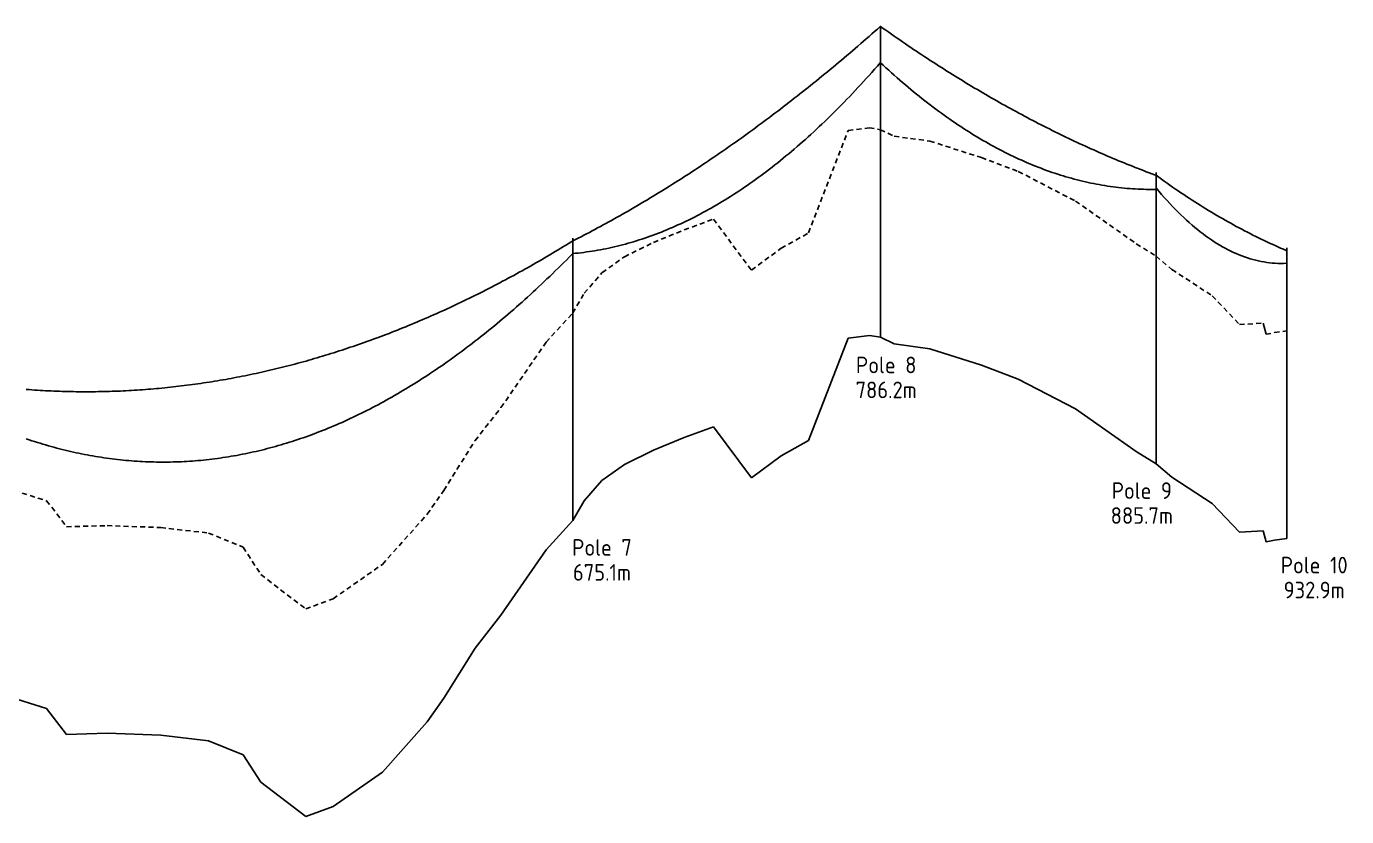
# Model space of a CAD drawing. Header units: metres. Extents: x 240179 to 248264, y 6282606 to 6287315.
# Drawn here: x 247786.9 to 248263.6, y 6285251.6 to 6285537 of the extents above; entities that cross this region are included whole.
import ezdxf
from ezdxf.enums import TextEntityAlignment as Align

# ---------------------------------------------------------------- set-up
doc = ezdxf.new("R2010")
doc.units = ezdxf.units.M
doc.linetypes.add('Dash', pattern=[5, 3, -2])
doc.layers.add('_User Miscellaneous1', color=7, linetype='Continuous')
doc.styles.add('ISOCP', font='isocp.shx', dxfattribs={"height": 1.75})

msp = doc.modelspace()

# ---------------------------------------------------------------- linework, layer by layer
at = {"layer": '_User Miscellaneous1'}
for p, q in [((248095.25, 6285530.66), (248095.25, 6285536.96)), ((248095.25, 6285530.66), (248095.25, 6285536.96)), ((248095.25, 6285424.66), (248095.25, 6285530.66)), ((248194.75, 6285378.96), (248194.75, 6285484.18)), ((247984.15, 6285358.46), (247984.15, 6285460.46)), ((248241.95, 6285351.95), (248241.95, 6285456.95)), ((248069.28, 6285387.36), (248083.62, 6285424.36)), ((248083.62, 6285424.36), (248091.26, 6285425.36)), ((248091.26, 6285425.36), (248095.27, 6285424.66)), ((248095.27, 6285424.66), (248100.22, 6285422.26)), ((248100.22, 6285422.26), (248113.07, 6285420.56)), ((248113.07, 6285420.56), (248131.69, 6285414.56)), ((248131.69, 6285414.56), (248145.03, 6285409.56)), ((248145.03, 6285409.56), (248165.7, 6285398.86)), ((248165.7, 6285398.86), (248187.64, 6285383.46)), ((248013.3, 6285383.96), (248024.41, 6285388.46)), ((248024.41, 6285388.46), (248034.97, 6285392.36)), ((248034.97, 6285392.36), (248048.64, 6285373.96)), ((248002.81, 6285378.76), (248013.3, 6285383.96)), ((248059.46, 6285381.86), (248069.28, 6285387.36)), ((248187.64, 6285383.46), (248194.76, 6285378.96)), ((247994.72, 6285372.96), (248002.81, 6285378.76)), ((248048.64, 6285373.96), (248059.46, 6285381.86)), ((248194.76, 6285378.96), (248200.52, 6285374.16)), ((248200.52, 6285374.16), (248215.06, 6285364.66)), ((247988.32, 6285365.56), (247994.72, 6285372.96)), ((247984.15, 6285358.46), (247988.32, 6285365.56)), ((248215.06, 6285364.66), (248224.91, 6285354.26)), ((247974.51, 6285347.86), (247984.15, 6285358.46)), ((248224.91, 6285354.26), (248233.39, 6285354.76)), ((248233.39, 6285354.76), (248234.47, 6285350.76)), ((248234.47, 6285350.76), (248237.57, 6285351.36)), ((248237.57, 6285351.36), (248241.99, 6285351.96)), ((247958.25, 6285324.26), (247974.51, 6285347.86)), ((247948.88, 6285312.36), (247958.25, 6285324.26)), ((247937.58, 6285294.36), (247948.88, 6285312.36)), ((247779.6, 6285295.16), (247794.2, 6285290.66)), ((247931.62, 6285285.76), (247937.58, 6285294.36)), ((247794.2, 6285290.66), (247801.4, 6285281.26)), ((247915.43, 6285267.66), (247931.62, 6285285.76)), ((247801.4, 6285281.26), (247816.01, 6285281.66)), ((247816.01, 6285281.66), (247835.4, 6285280.96)), ((247835.4, 6285280.96), (247852.7, 6285278.96)), ((247852.7, 6285278.96), (247865.17, 6285273.86)), ((247865.17, 6285273.86), (247871.56, 6285263.96)), ((247897.67, 6285255.26), (247915.43, 6285267.66)), ((247871.56, 6285263.96), (247887.73, 6285251.56)), ((247887.73, 6285251.56), (247897.67, 6285255.26))]:
    msp.add_line(p, q, dxfattribs=at)
at = {"layer": '_User Miscellaneous1', "linetype": 'Dash', "ltscale": 0.6}
for p, q in [((248069.28, 6285462.36), (248083.62, 6285499.36)), ((248083.62, 6285499.36), (248091.26, 6285500.36)), ((248091.26, 6285500.36), (248095.27, 6285499.66)), ((248095.27, 6285499.66), (248100.22, 6285497.26)), ((248100.22, 6285497.26), (248113.07, 6285495.56)), ((248113.07, 6285495.56), (248131.69, 6285489.56)), ((248131.69, 6285489.56), (248145.03, 6285484.56)), ((248145.03, 6285484.56), (248165.7, 6285473.86)), ((248165.7, 6285473.86), (248187.64, 6285458.46)), ((248024.41, 6285463.46), (248034.97, 6285467.36)), ((248034.97, 6285467.36), (248048.64, 6285448.96)), ((248013.3, 6285458.96), (248024.41, 6285463.46)), ((248059.46, 6285456.86), (248069.28, 6285462.36)), ((248002.81, 6285453.76), (248013.3, 6285458.96)), ((248048.64, 6285448.96), (248059.46, 6285456.86)), ((248187.64, 6285458.46), (248194.76, 6285453.96)), ((247994.72, 6285447.96), (248002.81, 6285453.76)), ((248194.76, 6285453.96), (248200.52, 6285449.16)), ((247988.32, 6285440.56), (247994.72, 6285447.96)), ((248200.52, 6285449.16), (248215.06, 6285439.66)), ((247984.15, 6285433.46), (247988.32, 6285440.56)), ((248215.06, 6285439.66), (248224.91, 6285429.26)), ((247974.51, 6285422.86), (247984.15, 6285433.46)), ((248224.91, 6285429.26), (248233.39, 6285429.76)), ((248234.47, 6285425.76), (248237.57, 6285426.36)), ((248237.57, 6285426.36), (248241.99, 6285426.96)), ((247958.25, 6285399.26), (247974.51, 6285422.86)), ((247948.88, 6285387.36), (247958.25, 6285399.26)), ((247937.58, 6285369.36), (247948.88, 6285387.36)), ((247779.6, 6285370.16), (247794.2, 6285365.66)), ((247931.62, 6285360.76), (247937.58, 6285369.36)), ((247794.2, 6285365.66), (247801.4, 6285356.26)), ((247915.43, 6285342.66), (247931.62, 6285360.76)), ((247801.4, 6285356.26), (247816.01, 6285356.66)), ((247816.01, 6285356.66), (247835.4, 6285355.96)), ((247835.4, 6285355.96), (247852.7, 6285353.96)), ((247852.7, 6285353.96), (247865.17, 6285348.86)), ((247865.17, 6285348.86), (247871.56, 6285338.96)), ((247897.67, 6285330.26), (247915.43, 6285342.66)), ((247871.56, 6285338.96), (247887.73, 6285326.56)), ((247887.73, 6285326.56), (247897.67, 6285330.26))]:
    msp.add_line(p, q, dxfattribs=at)
at = {"layer": '_User Miscellaneous1', "ltscale": 0.6}
msp.add_line((248233.39, 6285429.76), (248234.47, 6285425.76), dxfattribs=at)
at = {"layer": '_User Miscellaneous1'}
for points in [[(247984.15, 6285459.46), (247985.15, 6285459.97), (247986.15, 6285460.48), (247987.15, 6285460.99), (247988.15, 6285461.51), (247989.15, 6285462.03), (247990.15, 6285462.56), (247991.15, 6285463.09), (247992.15, 6285463.62), (247993.15, 6285464.16), (247994.15, 6285464.69), (247995.15, 6285465.24), (247996.15, 6285465.78), (247997.15, 6285466.33), (247998.15, 6285466.88), (247999.15, 6285467.44), (248000.15, 6285468), (248001.15, 6285468.56), (248002.15, 6285469.13), (248003.15, 6285469.7), (248004.15, 6285470.27), (248005.15, 6285470.85), (248006.15, 6285471.43), (248007.15, 6285472.02), (248008.15, 6285472.6), (248009.15, 6285473.19), (248010.15, 6285473.79), (248011.15, 6285474.38), (248012.15, 6285474.99), (248013.15, 6285475.59), (248014.15, 6285476.2), (248015.15, 6285476.81), (248016.15, 6285477.42), (248017.15, 6285478.04), (248018.15, 6285478.66), (248019.15, 6285479.29), (248020.15, 6285479.92), (248021.15, 6285480.55), (248022.15, 6285481.19), (248023.15, 6285481.82), (248024.15, 6285482.47), (248025.15, 6285483.11), (248026.15, 6285483.76), (248027.15, 6285484.41), (248028.15, 6285485.07), (248029.15, 6285485.73), (248030.15, 6285486.39), (248031.15, 6285487.06), (248032.15, 6285487.73), (248033.15, 6285488.4), (248034.15, 6285489.08), (248035.15, 6285489.76), (248036.15, 6285490.44), (248037.15, 6285491.13), (248038.15, 6285491.82), (248039.15, 6285492.51), (248040.15, 6285493.21), (248041.15, 6285493.91), (248042.15, 6285494.62), (248043.15, 6285495.32), (248044.15, 6285496.04), (248045.15, 6285496.75), (248046.15, 6285497.47), (248047.15, 6285498.19), (248048.15, 6285498.91), (248049.15, 6285499.64), (248050.15, 6285500.37), (248051.15, 6285501.11), (248052.15, 6285501.85), (248053.15, 6285502.59), (248054.15, 6285503.34), (248055.15, 6285504.09), (248056.15, 6285504.84), (248057.15, 6285505.59), (248058.15, 6285506.35), (248059.15, 6285507.12), (248060.15, 6285507.88), (248061.15, 6285508.65), (248062.15, 6285509.43), (248063.15, 6285510.2), (248064.15, 6285510.98), (248065.15, 6285511.77), (248066.15, 6285512.55), (248067.15, 6285513.34), (248068.15, 6285514.14), (248069.15, 6285514.93), (248070.15, 6285515.73), (248071.15, 6285516.54), (248072.15, 6285517.35), (248073.15, 6285518.16), (248074.15, 6285518.97), (248075.15, 6285519.79), (248076.15, 6285520.61), (248077.15, 6285521.44), (248078.15, 6285522.26), (248079.15, 6285523.1), (248080.15, 6285523.93), (248081.15, 6285524.77), (248082.15, 6285525.61), (248083.15, 6285526.46), (248084.15, 6285527.31), (248085.15, 6285528.16), (248086.15, 6285529.01), (248087.15, 6285529.87), (248088.15, 6285530.74), (248089.15, 6285531.6), (248090.15, 6285532.47), (248091.15, 6285533.35), (248092.15, 6285534.22), (248093.15, 6285535.1), (248094.15, 6285535.99), (248095.15, 6285536.87), (248095.25, 6285536.96)], [(248095.25, 6285536.96), (248096.25, 6285536.25), (248097.25, 6285535.54), (248098.25, 6285534.84), (248099.25, 6285534.14), (248100.25, 6285533.44), (248101.25, 6285532.74), (248102.25, 6285532.05), (248103.25, 6285531.36), (248104.25, 6285530.68), (248105.25, 6285530), (248106.25, 6285529.32), (248107.25, 6285528.65), (248108.25, 6285527.98), (248109.25, 6285527.31), (248110.25, 6285526.65), (248111.25, 6285525.99), (248112.25, 6285525.33), (248113.25, 6285524.68), (248114.25, 6285524.03), (248115.25, 6285523.39), (248116.25, 6285522.74), (248117.25, 6285522.1), (248118.25, 6285521.47), (248119.25, 6285520.84), (248120.25, 6285520.21), (248121.25, 6285519.58), (248122.25, 6285518.96), (248123.25, 6285518.34), (248124.25, 6285517.73), (248125.25, 6285517.12), (248126.25, 6285516.51), (248127.25, 6285515.91), (248128.25, 6285515.31), (248129.25, 6285514.71), (248130.25, 6285514.12), (248131.25, 6285513.53), (248132.25, 6285512.94), (248133.25, 6285512.36), (248134.25, 6285511.78), (248135.25, 6285511.2), (248136.25, 6285510.63), (248137.25, 6285510.06), (248138.25, 6285509.49), (248139.25, 6285508.93), (248140.25, 6285508.37), (248141.25, 6285507.82), (248142.25, 6285507.27), (248143.25, 6285506.72), (248144.25, 6285506.17), (248145.25, 6285505.63), (248146.25, 6285505.09), (248147.25, 6285504.56), (248148.25, 6285504.03), (248149.25, 6285503.5), (248150.25, 6285502.98), (248151.25, 6285502.46), (248152.25, 6285501.94), (248153.25, 6285501.43), (248154.25, 6285500.92), (248155.25, 6285500.41), (248156.25, 6285499.91), (248157.25, 6285499.41), (248158.25, 6285498.91), (248159.25, 6285498.42), (248160.25, 6285497.93), (248161.25, 6285497.44), (248162.25, 6285496.96), (248163.25, 6285496.48), (248164.25, 6285496.01), (248165.25, 6285495.54), (248166.25, 6285495.07), (248167.25, 6285494.6), (248168.25, 6285494.14), (248169.25, 6285493.68), (248170.25, 6285493.23), (248171.25, 6285492.78), (248172.25, 6285492.33), (248173.25, 6285491.89), (248174.25, 6285491.45), (248175.25, 6285491.01), (248176.25, 6285490.58), (248177.25, 6285490.15), (248178.25, 6285489.72), (248179.25, 6285489.3), (248180.25, 6285488.88), (248181.25, 6285488.46), (248182.25, 6285488.05), (248183.25, 6285487.64), (248184.25, 6285487.23), (248185.25, 6285486.83), (248186.25, 6285486.43), (248187.25, 6285486.04), (248188.25, 6285485.65), (248189.25, 6285485.26), (248190.25, 6285484.87), (248191.25, 6285484.49), (248192.25, 6285484.11), (248193.25, 6285483.74), (248194.25, 6285483.37), (248194.75, 6285483.18)], [(247984.15, 6285454.91), (247985.15, 6285455), (247986.15, 6285455.11), (247987.15, 6285455.22), (247988.15, 6285455.35), (247989.15, 6285455.48), (247990.15, 6285455.62), (247991.15, 6285455.78), (247992.15, 6285455.94), (247993.15, 6285456.11), (247994.15, 6285456.29), (247995.15, 6285456.48), (247996.15, 6285456.68), (247997.15, 6285456.89), (247998.15, 6285457.11), (247999.15, 6285457.34), (248000.15, 6285457.58), (248001.15, 6285457.83), (248002.15, 6285458.08), (248003.15, 6285458.35), (248004.15, 6285458.63), (248005.15, 6285458.91), (248006.15, 6285459.21), (248007.15, 6285459.51), (248008.15, 6285459.83), (248009.15, 6285460.15), (248010.15, 6285460.49), (248011.15, 6285460.83), (248012.15, 6285461.18), (248013.15, 6285461.55), (248014.15, 6285461.92), (248015.15, 6285462.3), (248016.15, 6285462.69), (248017.15, 6285463.09), (248018.15, 6285463.5), (248019.15, 6285463.92), (248020.15, 6285464.35), (248021.15, 6285464.79), (248022.15, 6285465.24), (248023.15, 6285465.69), (248024.15, 6285466.16), (248025.15, 6285466.64), (248026.15, 6285467.12), (248027.15, 6285467.62), (248028.15, 6285468.12), (248029.15, 6285468.64), (248030.15, 6285469.16), (248031.15, 6285469.7), (248032.15, 6285470.24), (248033.15, 6285470.79), (248034.15, 6285471.36), (248035.15, 6285471.93), (248036.15, 6285472.51), (248037.15, 6285473.1), (248038.15, 6285473.7), (248039.15, 6285474.31), (248040.15, 6285474.93), (248041.15, 6285475.56), (248042.15, 6285476.2), (248043.15, 6285476.85), (248044.15, 6285477.51), (248045.15, 6285478.18), (248046.15, 6285478.85), (248047.15, 6285479.54), (248048.15, 6285480.24), (248049.15, 6285480.94), (248050.15, 6285481.66), (248051.15, 6285482.38), (248052.15, 6285483.12), (248053.15, 6285483.86), (248054.15, 6285484.61), (248055.15, 6285485.38), (248056.15, 6285486.15), (248057.15, 6285486.93), (248058.15, 6285487.72), (248059.15, 6285488.53), (248060.15, 6285489.34), (248061.15, 6285490.16), (248062.15, 6285490.99), (248063.15, 6285491.83), (248064.15, 6285492.68), (248065.15, 6285493.53), (248066.15, 6285494.4), (248067.15, 6285495.28), (248068.15, 6285496.17), (248069.15, 6285497.07), (248070.15, 6285497.97), (248071.15, 6285498.89), (248072.15, 6285499.81), (248073.15, 6285500.75), (248074.15, 6285501.69), (248075.15, 6285502.65), (248076.15, 6285503.61), (248077.15, 6285504.59), (248078.15, 6285505.57), (248079.15, 6285506.56), (248080.15, 6285507.56), (248081.15, 6285508.58), (248082.15, 6285509.6), (248083.15, 6285510.63), (248084.15, 6285511.67), (248085.15, 6285512.72), (248086.15, 6285513.78), (248087.15, 6285514.85), (248088.15, 6285515.93), (248089.15, 6285517.01), (248090.15, 6285518.11), (248091.15, 6285519.22), (248092.15, 6285520.34), (248093.15, 6285521.46), (248094.15, 6285522.6), (248095.15, 6285523.75), (248095.25, 6285523.86)], [(248095.25, 6285523.86), (248096.25, 6285522.93), (248097.25, 6285522.01), (248098.25, 6285521.1), (248099.25, 6285520.2), (248100.25, 6285519.31), (248101.25, 6285518.42), (248102.25, 6285517.55), (248103.25, 6285516.69), (248104.25, 6285515.83), (248105.25, 6285514.99), (248106.25, 6285514.15), (248107.25, 6285513.33), (248108.25, 6285512.51), (248109.25, 6285511.71), (248110.25, 6285510.91), (248111.25, 6285510.12), (248112.25, 6285509.35), (248113.25, 6285508.58), (248114.25, 6285507.82), (248115.25, 6285507.07), (248116.25, 6285506.33), (248117.25, 6285505.6), (248118.25, 6285504.88), (248119.25, 6285504.17), (248120.25, 6285503.47), (248121.25, 6285502.78), (248122.25, 6285502.1), (248123.25, 6285501.43), (248124.25, 6285500.76), (248125.25, 6285500.11), (248126.25, 6285499.47), (248127.25, 6285498.83), (248128.25, 6285498.21), (248129.25, 6285497.59), (248130.25, 6285496.99), (248131.25, 6285496.39), (248132.25, 6285495.81), (248133.25, 6285495.23), (248134.25, 6285494.66), (248135.25, 6285494.1), (248136.25, 6285493.56), (248137.25, 6285493.02), (248138.25, 6285492.49), (248139.25, 6285491.97), (248140.25, 6285491.46), (248141.25, 6285490.96), (248142.25, 6285490.47), (248143.25, 6285489.99), (248144.25, 6285489.52), (248145.25, 6285489.05), (248146.25, 6285488.6), (248147.25, 6285488.16), (248148.25, 6285487.72), (248149.25, 6285487.3), (248150.25, 6285486.89), (248151.25, 6285486.48), (248152.25, 6285486.09), (248153.25, 6285485.7), (248154.25, 6285485.32), (248155.25, 6285484.96), (248156.25, 6285484.6), (248157.25, 6285484.25), (248158.25, 6285483.92), (248159.25, 6285483.59), (248160.25, 6285483.27), (248161.25, 6285482.96), (248162.25, 6285482.66), (248163.25, 6285482.37), (248164.25, 6285482.09), (248165.25, 6285481.82), (248166.25, 6285481.55), (248167.25, 6285481.3), (248168.25, 6285481.06), (248169.25, 6285480.83), (248170.25, 6285480.6), (248171.25, 6285480.39), (248172.25, 6285480.18), (248173.25, 6285479.99), (248174.25, 6285479.8), (248175.25, 6285479.63), (248176.25, 6285479.46), (248177.25, 6285479.31), (248178.25, 6285479.16), (248179.25, 6285479.02), (248180.25, 6285478.89), (248181.25, 6285478.77), (248182.25, 6285478.66), (248183.25, 6285478.56), (248184.25, 6285478.47), (248185.25, 6285478.39), (248186.25, 6285478.32), (248187.25, 6285478.26), (248188.25, 6285478.21), (248189.25, 6285478.17), (248190.25, 6285478.13), (248191.25, 6285478.11), (248192.25, 6285478.1), (248193.25, 6285478.09), (248194.25, 6285478.1), (248194.75, 6285478.1)], [(248194.75, 6285483.18), (248195.75, 6285482.46), (248196.75, 6285481.74), (248197.75, 6285481.02), (248198.75, 6285480.32), (248199.75, 6285479.62), (248200.75, 6285478.92), (248201.75, 6285478.23), (248202.75, 6285477.55), (248203.75, 6285476.88), (248204.75, 6285476.21), (248205.75, 6285475.55), (248206.75, 6285474.89), (248207.75, 6285474.24), (248208.75, 6285473.6), (248209.75, 6285472.97), (248210.75, 6285472.34), (248211.75, 6285471.71), (248212.75, 6285471.1), (248213.75, 6285470.49), (248214.75, 6285469.88), (248215.75, 6285469.29), (248216.75, 6285468.7), (248217.75, 6285468.11), (248218.75, 6285467.54), (248219.75, 6285466.96), (248220.75, 6285466.4), (248221.75, 6285465.84), (248222.75, 6285465.29), (248223.75, 6285464.74), (248224.75, 6285464.21), (248225.75, 6285463.67), (248226.75, 6285463.15), (248227.75, 6285462.63), (248228.75, 6285462.12), (248229.75, 6285461.61), (248230.75, 6285461.11), (248231.75, 6285460.62), (248232.75, 6285460.13), (248233.75, 6285459.65), (248234.75, 6285459.17), (248235.75, 6285458.71), (248236.75, 6285458.25), (248237.75, 6285457.79), (248238.75, 6285457.34), (248239.75, 6285456.9), (248240.75, 6285456.47), (248241.75, 6285456.04), (248241.95, 6285455.95)], [(248194.75, 6285478.63), (248195.75, 6285477.44), (248196.75, 6285476.28), (248197.75, 6285475.14), (248198.75, 6285474.02), (248199.75, 6285472.94), (248200.75, 6285471.88), (248201.75, 6285470.85), (248202.75, 6285469.84), (248203.75, 6285468.86), (248204.75, 6285467.91), (248205.75, 6285466.98), (248206.75, 6285466.08), (248207.75, 6285465.21), (248208.75, 6285464.37), (248209.75, 6285463.55), (248210.75, 6285462.76), (248211.75, 6285461.99), (248212.75, 6285461.25), (248213.75, 6285460.54), (248214.75, 6285459.85), (248215.75, 6285459.19), (248216.75, 6285458.56), (248217.75, 6285457.95), (248218.75, 6285457.38), (248219.75, 6285456.82), (248220.75, 6285456.3), (248221.75, 6285455.8), (248222.75, 6285455.32), (248223.75, 6285454.88), (248224.75, 6285454.46), (248225.75, 6285454.07), (248226.75, 6285453.7), (248227.75, 6285453.36), (248228.75, 6285453.05), (248229.75, 6285452.76), (248230.75, 6285452.5), (248231.75, 6285452.27), (248232.75, 6285452.06), (248233.75, 6285451.88), (248234.75, 6285451.73), (248235.75, 6285451.6), (248236.75, 6285451.5), (248237.75, 6285451.42), (248238.75, 6285451.38), (248239.75, 6285451.36), (248240.75, 6285451.36), (248241.75, 6285451.39), (248241.95, 6285451.4)], [(247786.85, 6285405.83), (247787.85, 6285405.76), (247788.85, 6285405.69), (247789.85, 6285405.62), (247790.85, 6285405.55), (247791.85, 6285405.49), (247792.85, 6285405.44), (247793.85, 6285405.38), (247794.85, 6285405.33), (247795.85, 6285405.29), (247796.85, 6285405.24), (247797.85, 6285405.2), (247798.85, 6285405.17), (247799.85, 6285405.14), (247800.85, 6285405.11), (247801.85, 6285405.08), (247802.85, 6285405.06), (247803.85, 6285405.04), (247804.85, 6285405.03), (247805.85, 6285405.02), (247806.85, 6285405.01), (247807.85, 6285405), (247808.85, 6285405), (247809.85, 6285405.01), (247810.85, 6285405.01), (247811.85, 6285405.02), (247812.85, 6285405.04), (247813.85, 6285405.05), (247814.85, 6285405.08), (247815.85, 6285405.1), (247816.85, 6285405.13), (247817.85, 6285405.16), (247818.85, 6285405.19), (247819.85, 6285405.23), (247820.85, 6285405.27), (247821.85, 6285405.32), (247822.85, 6285405.37), (247823.85, 6285405.42), (247824.85, 6285405.48), (247825.85, 6285405.53), (247826.85, 6285405.6), (247827.85, 6285405.66), (247828.85, 6285405.73), (247829.85, 6285405.81), (247830.85, 6285405.88), (247831.85, 6285405.97), (247832.85, 6285406.05), (247833.85, 6285406.14), (247834.85, 6285406.23), (247835.85, 6285406.32), (247836.85, 6285406.42), (247837.85, 6285406.52), (247838.85, 6285406.63), (247839.85, 6285406.74), (247840.85, 6285406.85), (247841.85, 6285406.97), (247842.85, 6285407.09), (247843.85, 6285407.21), (247844.85, 6285407.33), (247845.85, 6285407.46), (247846.85, 6285407.6), (247847.85, 6285407.74), (247848.85, 6285407.88), (247849.85, 6285408.02), (247850.85, 6285408.17), (247851.85, 6285408.32), (247852.85, 6285408.47), (247853.85, 6285408.63), (247854.85, 6285408.79), (247855.85, 6285408.96), (247856.85, 6285409.13), (247857.85, 6285409.3), (247858.85, 6285409.48), (247859.85, 6285409.66), (247860.85, 6285409.84), (247861.85, 6285410.03), (247862.85, 6285410.22), (247863.85, 6285410.41), (247864.85, 6285410.61), (247865.85, 6285410.81), (247866.85, 6285411.01), (247867.85, 6285411.22), (247868.85, 6285411.43), (247869.85, 6285411.64), (247870.85, 6285411.86), (247871.85, 6285412.08), (247872.85, 6285412.31), (247873.85, 6285412.54), (247874.85, 6285412.77), (247875.85, 6285413.01), (247876.85, 6285413.25), (247877.85, 6285413.49), (247878.85, 6285413.74), (247879.85, 6285413.99), (247880.85, 6285414.24), (247881.85, 6285414.5), (247882.85, 6285414.76), (247883.85, 6285415.02), (247884.85, 6285415.29), (247885.85, 6285415.56), (247886.85, 6285415.83), (247887.85, 6285416.11), (247888.85, 6285416.39), (247889.85, 6285416.68), (247890.85, 6285416.97), (247891.85, 6285417.26), (247892.85, 6285417.56), (247893.85, 6285417.86), (247894.85, 6285418.16), (247895.85, 6285418.47), (247896.85, 6285418.78), (247897.85, 6285419.09), (247898.85, 6285419.41), (247899.85, 6285419.73), (247900.85, 6285420.05), (247901.85, 6285420.38), (247902.85, 6285420.71), (247903.85, 6285421.05), (247904.85, 6285421.38), (247905.85, 6285421.73), (247906.85, 6285422.07), (247907.85, 6285422.42), (247908.85, 6285422.77), (247909.85, 6285423.13), (247910.85, 6285423.49), (247911.85, 6285423.85), (247912.85, 6285424.22), (247913.85, 6285424.59), (247914.85, 6285424.96), (247915.85, 6285425.34), (247916.85, 6285425.72), (247917.85, 6285426.1), (247918.85, 6285426.49), (247919.85, 6285426.88), (247920.85, 6285427.28), (247921.85, 6285427.68), (247922.85, 6285428.08), (247923.85, 6285428.48), (247924.85, 6285428.89), (247925.85, 6285429.3), (247926.85, 6285429.72), (247927.85, 6285430.14), (247928.85, 6285430.56), (247929.85, 6285430.99), (247930.85, 6285431.42), (247931.85, 6285431.85), (247932.85, 6285432.29), (247933.85, 6285432.73), (247934.85, 6285433.18), (247935.85, 6285433.62), (247936.85, 6285434.07), (247937.85, 6285434.53), (247938.85, 6285434.99), (247939.85, 6285435.45), (247940.85, 6285435.91), (247941.85, 6285436.38), (247942.85, 6285436.86), (247943.85, 6285437.33), (247944.85, 6285437.81), (247945.85, 6285438.3), (247946.85, 6285438.78), (247947.85, 6285439.27), (247948.85, 6285439.77), (247949.85, 6285440.26), (247950.85, 6285440.76), (247951.85, 6285441.27), (247952.85, 6285441.78), (247953.85, 6285442.29), (247954.85, 6285442.8), (247955.85, 6285443.32), (247956.85, 6285443.84), (247957.85, 6285444.37), (247958.85, 6285444.9), (247959.85, 6285445.43), (247960.85, 6285445.97), (247961.85, 6285446.51), (247962.85, 6285447.05), (247963.85, 6285447.6), (247964.85, 6285448.15), (247965.85, 6285448.7), (247966.85, 6285449.26), (247967.85, 6285449.82), (247968.85, 6285450.38), (247969.85, 6285450.95), (247970.85, 6285451.52), (247971.85, 6285452.1), (247972.85, 6285452.68), (247973.85, 6285453.26), (247974.85, 6285453.84), (247975.85, 6285454.43), (247976.85, 6285455.02), (247977.85, 6285455.62), (247978.85, 6285456.22), (247979.85, 6285456.82), (247980.85, 6285457.43), (247981.85, 6285458.04), (247982.85, 6285458.66), (247983.85, 6285459.27), (247984.15, 6285459.46)], [(247786.85, 6285387.99), (247787.85, 6285387.66), (247788.85, 6285387.33), (247789.85, 6285387.01), (247790.85, 6285386.69), (247791.85, 6285386.38), (247792.85, 6285386.08), (247793.85, 6285385.78), (247794.85, 6285385.5), (247795.85, 6285385.21), (247796.85, 6285384.94), (247797.85, 6285384.67), (247798.85, 6285384.41), (247799.85, 6285384.16), (247800.85, 6285383.91), (247801.85, 6285383.67), (247802.85, 6285383.44), (247803.85, 6285383.21), (247804.85, 6285382.99), (247805.85, 6285382.78), (247806.85, 6285382.57), (247807.85, 6285382.37), (247808.85, 6285382.18), (247809.85, 6285382), (247810.85, 6285381.82), (247811.85, 6285381.65), (247812.85, 6285381.48), (247813.85, 6285381.32), (247814.85, 6285381.17), (247815.85, 6285381.03), (247816.85, 6285380.89), (247817.85, 6285380.76), (247818.85, 6285380.64), (247819.85, 6285380.52), (247820.85, 6285380.41), (247821.85, 6285380.31), (247822.85, 6285380.22), (247823.85, 6285380.13), (247824.85, 6285380.04), (247825.85, 6285379.97), (247826.85, 6285379.9), (247827.85, 6285379.84), (247828.85, 6285379.79), (247829.85, 6285379.74), (247830.85, 6285379.7), (247831.85, 6285379.66), (247832.85, 6285379.64), (247833.85, 6285379.62), (247834.85, 6285379.6), (247835.85, 6285379.6), (247836.85, 6285379.6), (247837.85, 6285379.61), (247838.85, 6285379.62), (247839.85, 6285379.64), (247840.85, 6285379.67), (247841.85, 6285379.71), (247842.85, 6285379.75), (247843.85, 6285379.8), (247844.85, 6285379.85), (247845.85, 6285379.91), (247846.85, 6285379.98), (247847.85, 6285380.06), (247848.85, 6285380.14), (247849.85, 6285380.23), (247850.85, 6285380.33), (247851.85, 6285380.43), (247852.85, 6285380.54), (247853.85, 6285380.66), (247854.85, 6285380.79), (247855.85, 6285380.92), (247856.85, 6285381.06), (247857.85, 6285381.2), (247858.85, 6285381.35), (247859.85, 6285381.51), (247860.85, 6285381.68), (247861.85, 6285381.85), (247862.85, 6285382.03), (247863.85, 6285382.22), (247864.85, 6285382.41), (247865.85, 6285382.61), (247866.85, 6285382.82), (247867.85, 6285383.03), (247868.85, 6285383.25), (247869.85, 6285383.48), (247870.85, 6285383.72), (247871.85, 6285383.96), (247872.85, 6285384.2), (247873.85, 6285384.46), (247874.85, 6285384.72), (247875.85, 6285384.99), (247876.85, 6285385.27), (247877.85, 6285385.55), (247878.85, 6285385.84), (247879.85, 6285386.14), (247880.85, 6285386.44), (247881.85, 6285386.75), (247882.85, 6285387.07), (247883.85, 6285387.39), (247884.85, 6285387.72), (247885.85, 6285388.06), (247886.85, 6285388.4), (247887.85, 6285388.76), (247888.85, 6285389.11), (247889.85, 6285389.48), (247890.85, 6285389.85), (247891.85, 6285390.23), (247892.85, 6285390.62), (247893.85, 6285391.01), (247894.85, 6285391.41), (247895.85, 6285391.82), (247896.85, 6285392.23), (247897.85, 6285392.65), (247898.85, 6285393.08), (247899.85, 6285393.51), (247900.85, 6285393.95), (247901.85, 6285394.4), (247902.85, 6285394.86), (247903.85, 6285395.32), (247904.85, 6285395.79), (247905.85, 6285396.26), (247906.85, 6285396.75), (247907.85, 6285397.23), (247908.85, 6285397.73), (247909.85, 6285398.23), (247910.85, 6285398.74), (247911.85, 6285399.26), (247912.85, 6285399.78), (247913.85, 6285400.32), (247914.85, 6285400.85), (247915.85, 6285401.4), (247916.85, 6285401.95), (247917.85, 6285402.51), (247918.85, 6285403.07), (247919.85, 6285403.64), (247920.85, 6285404.22), (247921.85, 6285404.81), (247922.85, 6285405.4), (247923.85, 6285406), (247924.85, 6285406.61), (247925.85, 6285407.22), (247926.85, 6285407.84), (247927.85, 6285408.47), (247928.85, 6285409.1), (247929.85, 6285409.74), (247930.85, 6285410.39), (247931.85, 6285411.05), (247932.85, 6285411.71), (247933.85, 6285412.38), (247934.85, 6285413.05), (247935.85, 6285413.73), (247936.85, 6285414.42), (247937.85, 6285415.12), (247938.85, 6285415.82), (247939.85, 6285416.53), (247940.85, 6285417.25), (247941.85, 6285417.97), (247942.85, 6285418.7), (247943.85, 6285419.44), (247944.85, 6285420.19), (247945.85, 6285420.94), (247946.85, 6285421.7), (247947.85, 6285422.46), (247948.85, 6285423.23), (247949.85, 6285424.01), (247950.85, 6285424.8), (247951.85, 6285425.59), (247952.85, 6285426.39), (247953.85, 6285427.2), (247954.85, 6285428.01), (247955.85, 6285428.83), (247956.85, 6285429.66), (247957.85, 6285430.49), (247958.85, 6285431.33), (247959.85, 6285432.18), (247960.85, 6285433.03), (247961.85, 6285433.9), (247962.85, 6285434.77), (247963.85, 6285435.64), (247964.85, 6285436.52), (247965.85, 6285437.41), (247966.85, 6285438.31), (247967.85, 6285439.21), (247968.85, 6285440.12), (247969.85, 6285441.04), (247970.85, 6285441.96), (247971.85, 6285442.89), (247972.85, 6285443.83), (247973.85, 6285444.78), (247974.85, 6285445.73), (247975.85, 6285446.69), (247976.85, 6285447.65), (247977.85, 6285448.62), (247978.85, 6285449.6), (247979.85, 6285450.59), (247980.85, 6285451.58), (247981.85, 6285452.58), (247982.85, 6285453.59), (247983.85, 6285454.6), (247984.15, 6285454.91)]]:
    msp.add_lwpolyline(points, dxfattribs=at)

# ---------------------------------------------------------------- texts
at = {"layer": '_User Miscellaneous1', "style": 'ISOCP'}
for s, p in [('Pole 8', (248097.33, 6285417.68)), ('786.2m', (248097.33, 6285408.68)), ('Pole 9', (248189.62, 6285372.3)), ('885.7m', (248189.62, 6285363.3)), ('Pole 7', (247994.71, 6285351.77)), ('Pole 10', (248251.86, 6285345.39)), ('675.1m', (247994.71, 6285342.77)), ('932.9m', (248251.86, 6285336.39))]:
    msp.add_text(s, height=6, dxfattribs=at).set_placement(p, align=Align.TOP_CENTER)

doc.saveas('drawing.dxf')
